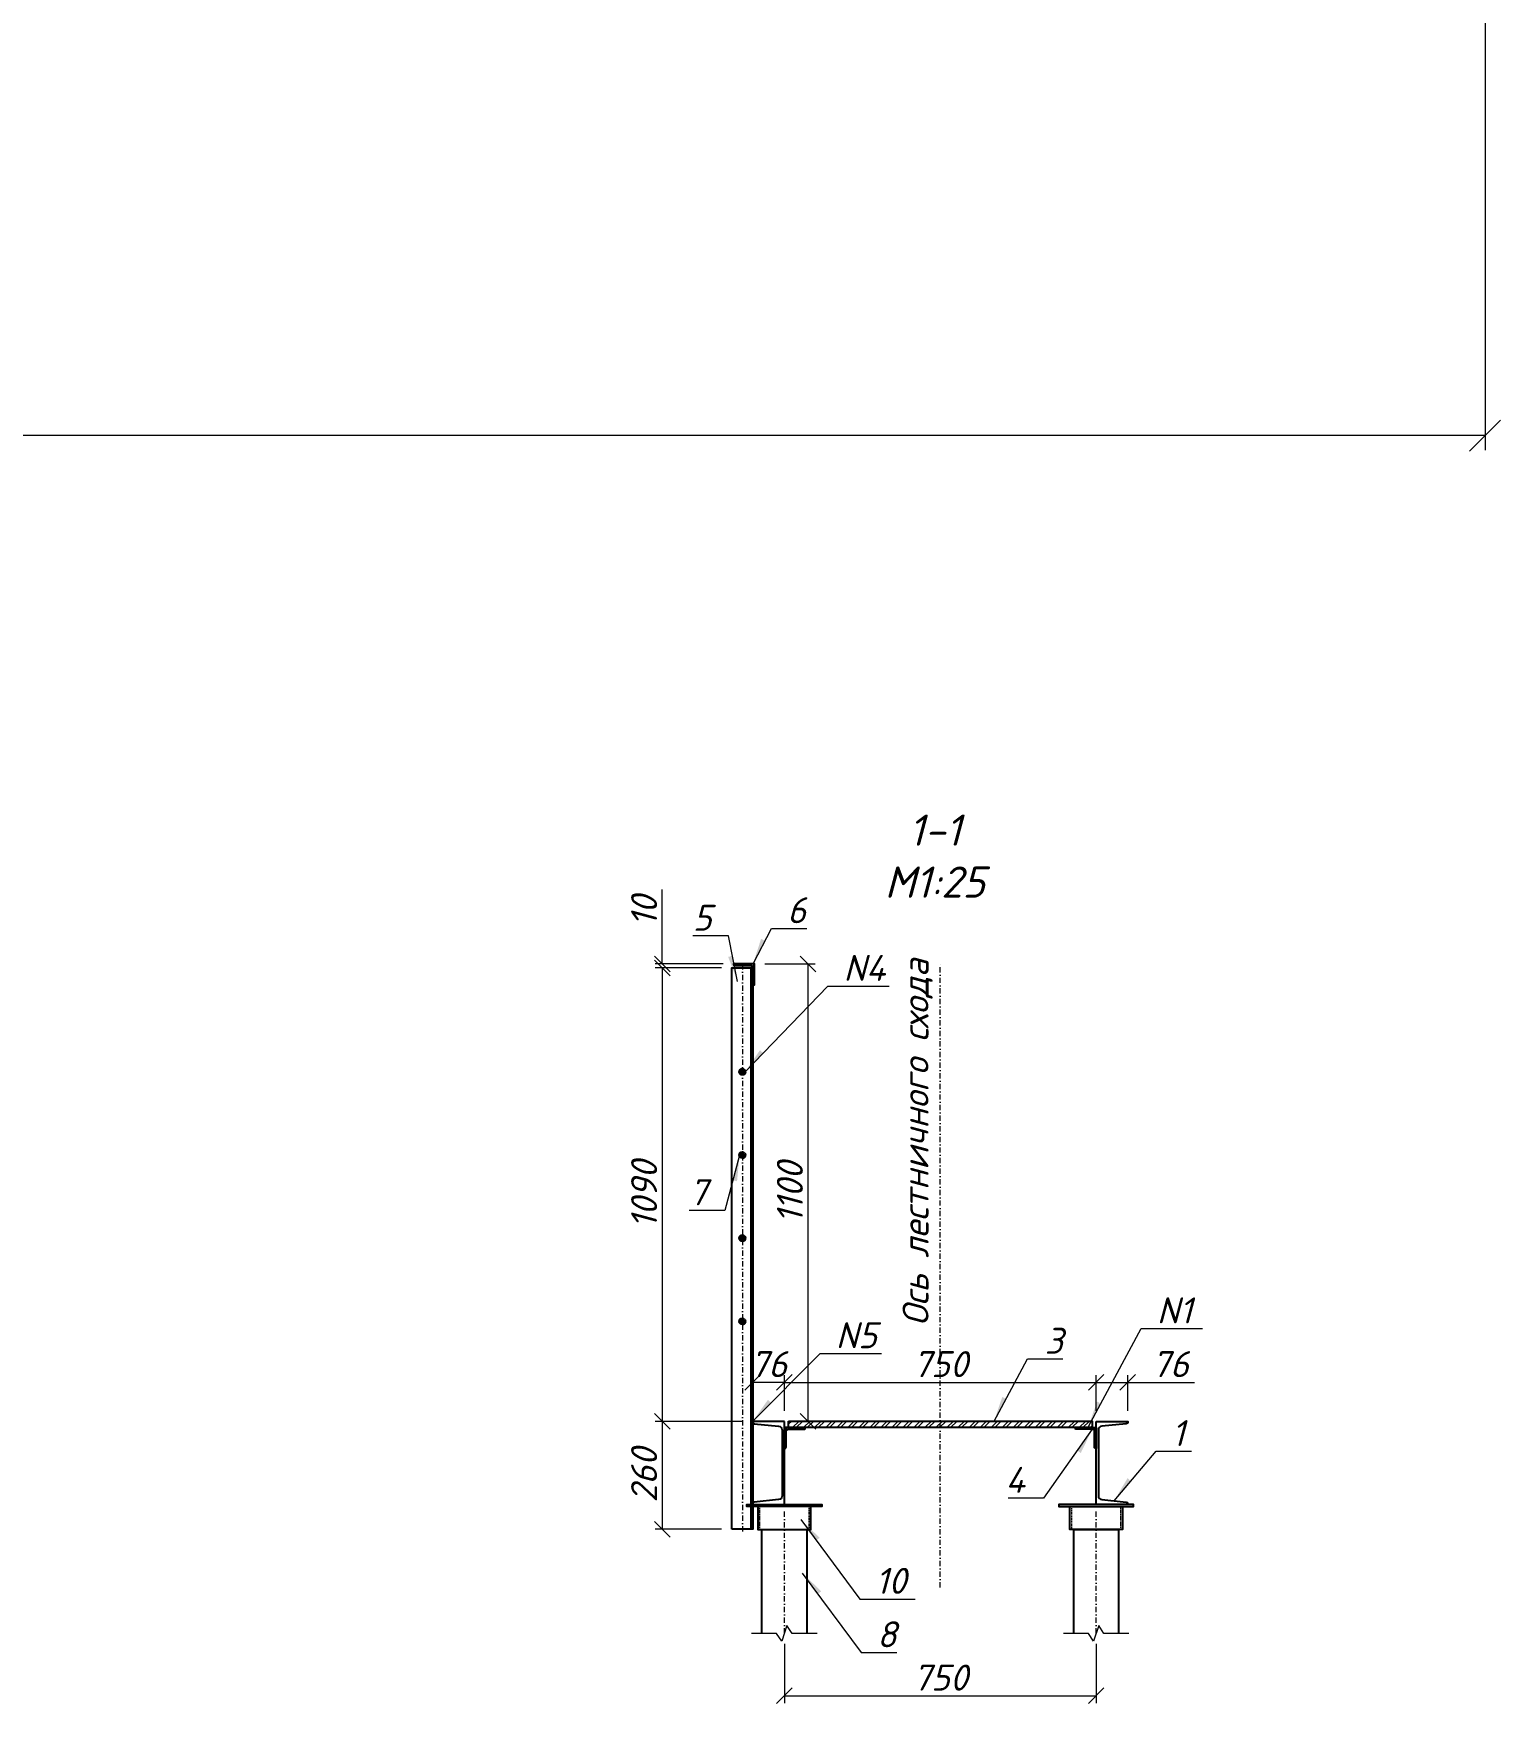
# Model space of a CAD drawing. Header units: millimetres. Extents: x 13217 to 56708, y 1467 to 81254.
# Drawn here: x 23198 to 26727, y 57064 to 61081 of the extents above; entities that cross this region are included whole.
import ezdxf
from ezdxf import colors
from ezdxf.entities.mleader import LeaderData, LeaderLine
from ezdxf.math import Vec2, Vec3

# ---------------------------------------------------------------- set-up
doc = ezdxf.new("R2010")
doc.units = ezdxf.units.MM
doc.linetypes.add('DASHDOT', pattern=[25.4, 12.7, -6.35, 0, -6.35])
doc.linetypes.add('DASHED', pattern=[19.05, 12.7, -6.35])
doc.layers.get('Defpoints').update_dxf_attribs({"color": 6})
for name, color, linetype, lineweight in [('$Выноски', 5, 'Continuous', 13), ('$Оси', 1, 'DASHDOT', 13), ('$Пунктир', 3, 'DASHED', 13), ('$Размеры', 5, 'Continuous', 13), ('$Слои конструкции', 7, 'Continuous', 35), ('$Тонкие', 8, 'Continuous', 13)]:
    doc.layers.add(name, color=color, linetype=linetype, lineweight=lineweight)
doc.styles.add('@ТРАНСПРОЕКТ', font='isocpeur.ttf', dxfattribs={"oblique": 15})
doc.dimstyles.new('@TN  1-25', dxfattribs={"dimscale": 25, "dimtxt": 2.5, "dimasz": 1.5, "dimexe": 0.7, "dimexo": 1, "dimgap": 0.5, "dimtad": 1, "dimdec": 0, "dimzin": 0, "dimdsep": 46, "dimtxsty": '@ТРАНСПРОЕКТ', "dimblk": 'OBLIQUE', "dimcen": 0, "dimclrd": 256, "dimclre": 256, "dimclrt": 256, "dimaunit": 1, "dimadec": 3, "dimazin": 0, "dimtfac": 1, "dimtdec": 0, "dimtofl": 0, "dimtmove": 0, "dimatfit": 3, "dimfxl": 1, "dimtolj": 1, "dimtzin": 0, "dimlwd": 13, "dimlwe": 13, "dimarcsym": 0})
doc.dimstyles.new('@TN  1-50', dxfattribs={"dimscale": 50, "dimtxt": 2.5, "dimasz": 1.5, "dimexe": 0.7, "dimexo": 1, "dimgap": 0.5, "dimtad": 1, "dimdec": 0, "dimzin": 0, "dimdsep": 46, "dimtxsty": '@ТРАНСПРОЕКТ', "dimblk": 'OBLIQUE', "dimcen": 0, "dimclrd": 256, "dimclre": 256, "dimclrt": 256, "dimaunit": 1, "dimadec": 3, "dimazin": 0, "dimtfac": 1, "dimtdec": 0, "dimtofl": 0, "dimtmove": 0, "dimatfit": 3, "dimfxl": 1, "dimtolj": 1, "dimtzin": 0, "dimlwd": 13, "dimlwe": 13, "dimarcsym": 0})

# ---------------------------------------------------------------- blocks, each defined once
blk = doc.blocks.new('_Oblique')
at = {"color": 0, "linetype": 'ByBlock', "lineweight": -2}
blk.add_line((-0.5, -0.5), (0.5, 0.5), dxfattribs=at)
blk = doc.blocks.new('*D66')
at = {"layer": '$Размеры', "linetype": 'Continuous', "lineweight": 13, "transparency": 16777216}
for p, q in [((26689.8, 64737.2), (26689.8, 60078.4)), ((19173.4, 60337.4), (19173.4, 60078.4)), ((26689.8, 60113.4), (19173.4, 60113.4))]:
    blk.add_line(p, q, dxfattribs=at)
at = {"layer": 'Defpoints', "color": 0, "transparency": 16777216}
for p in [(26689.8, 64787.2), (19173.4, 60387.4), (19173.4, 60113.4)]:
    blk.add_point(p, dxfattribs=at)
at = {"layer": '$Размеры', "lineweight": 13, "transparency": 16777216, "xscale": 75, "yscale": 75, "zscale": 75, "rotation": 180}
blk.add_blockref('_Oblique', (19173.4, 60113.4), dxfattribs=at)
at = {"layer": '$Размеры', "lineweight": 13, "transparency": 16777216, "xscale": 75, "yscale": 75, "zscale": 75}
blk.add_blockref('_Oblique', (26689.8, 60113.4), dxfattribs=at)
at = {"layer": '$Размеры', "transparency": 16777216, "insert": (22931.6, 60200.9), "char_height": 125, "attachment_point": 5, "style": '@ТРАНСПРОЕКТ'}
blk.add_mtext('\\A1;7516', dxfattribs=at)
blk = doc.blocks.new('*D80')
at = {"layer": '$Размеры', "linetype": 'Continuous', "lineweight": 13, "transparency": 16777216}
for p, q in [((24853.6, 58833.3), (24693.6, 58833.3)), ((24711.1, 58833.3), (24711.1, 57742.8)), ((24903.6, 57742.8), (24693.6, 57742.8))]:
    blk.add_line(p, q, dxfattribs=at)
at = {"layer": 'Defpoints', "color": 0, "transparency": 16777216}
for p in [(24878.6, 58833.3), (24711.1, 57742.8), (24928.6, 57742.8)]:
    blk.add_point(p, dxfattribs=at)
at = {"layer": '$Размеры', "lineweight": 13, "transparency": 16777216, "xscale": 37.5, "yscale": 37.5, "zscale": 37.5}
for p, rotation in [((24711.1, 58833.3), 90), ((24711.1, 57742.8), 270)]:
    blk.add_blockref('_Oblique', p, dxfattribs=dict(at, rotation=rotation))
at = {"layer": '$Размеры', "transparency": 16777216, "insert": (24667.3, 58288), "char_height": 62.5, "attachment_point": 5, "rotation": 90, "style": '@ТРАНСПРОЕКТ'}
blk.add_mtext('\\A1;1090', dxfattribs=at)
blk = doc.blocks.new('*D81')
at = {"layer": '$Размеры', "linetype": 'Continuous', "lineweight": 13, "transparency": 16777216}
for p, q in [((24711.1, 58842.8), (24711.1, 59022)), ((24857.6, 58842.8), (24693.6, 58842.8)), ((24853.6, 58833.3), (24693.6, 58833.3)), ((24711.1, 58833.3), (24711.1, 58795.8))]:
    blk.add_line(p, q, dxfattribs=at)
at = {"layer": 'Defpoints', "color": 0, "transparency": 16777216}
for p in [(24711.1, 58842.8), (24878.6, 58833.3), (24882.6, 58842.8)]:
    blk.add_point(p, dxfattribs=at)
at = {"layer": '$Размеры', "lineweight": 13, "transparency": 16777216, "xscale": 37.5, "yscale": 37.5, "zscale": 37.5}
for p, rotation in [((24711.1, 58842.8), 270), ((24711.1, 58833.3), 90)]:
    blk.add_blockref('_Oblique', p, dxfattribs=dict(at, rotation=rotation))
at = {"layer": '$Размеры', "transparency": 16777216, "insert": (24667.3, 58969.9), "char_height": 62.5, "attachment_point": 5, "rotation": 90, "style": '@ТРАНСПРОЕКТ'}
blk.add_mtext('\\A1;10', dxfattribs=at)
blk = doc.blocks.new('*D82')
at = {"layer": '$Размеры', "linetype": 'Continuous', "lineweight": 13, "transparency": 16777216}
for p, q in [((24903.6, 57742.8), (24693.6, 57742.8)), ((24711.1, 57742.8), (24711.1, 57483.3)), ((24853.6, 57483.3), (24693.6, 57483.3))]:
    blk.add_line(p, q, dxfattribs=at)
at = {"layer": 'Defpoints', "color": 0, "transparency": 16777216}
for p in [(24928.6, 57742.8), (24711.1, 57483.3), (24878.6, 57483.3)]:
    blk.add_point(p, dxfattribs=at)
at = {"layer": '$Размеры', "lineweight": 13, "transparency": 16777216, "xscale": 37.5, "yscale": 37.5, "zscale": 37.5}
for p, rotation in [((24711.1, 57742.8), 90), ((24711.1, 57483.3), 270)]:
    blk.add_blockref('_Oblique', p, dxfattribs=dict(at, rotation=rotation))
at = {"layer": '$Размеры', "transparency": 16777216, "insert": (24667.3, 57613), "char_height": 62.5, "attachment_point": 5, "rotation": 90, "style": '@ТРАНСПРОЕКТ'}
blk.add_mtext('\\A1;260', dxfattribs=at)
blk = doc.blocks.new('полустрелка')
blk.add_solid([(-250, 0), (0, 0), (-250, -42)])
blk = doc.blocks.new('*U10')
at = {"color": 0, "linetype": 'ByBlock', "lineweight": -2, "ltscale": 100}
blk.add_lwpolyline([(0, 0), (76, 0), (76, 1.8, 0.385314), (72.4, 5.8), (13.8, 11.7, -0.385314), (5.2, 21.1), (5.2, 178.9, -0.385314), (13.8, 188.3), (72.4, 194.2, 0.385314), (76, 198.2), (76, 200), (0, 200)], format="xyb", close=True, dxfattribs=at)
blk = doc.blocks.new('A$C5F204257')
at = {"layer": '$Пунктир', "ltscale": 0.2}
for p, q in [((-59, -60), (-59, -5)), ((59, -5), (59, -60))]:
    blk.add_line(p, q, dxfattribs=at)
at = {"linetype": 'Continuous', "ltscale": 5}
for points in [[(0, -5), (-90, -5), (-90, 0), (90, 0), (90, -5), (0, -5)], [(-63.5, -5), (-63.5, -60), (63.5, -60), (63.5, -5)]]:
    blk.add_lwpolyline(points, dxfattribs=at)
blk = doc.blocks.new('A$C314F61D9')
at = {"layer": '$Тонкие'}
h = blk.add_hatch(dxfattribs=at)
h.set_pattern_fill('ANSI31', color=256, scale=30)
h.set_pattern_definition([(45, (-2485024.33, -577221.0653), (-2.6516504294, 2.6516504294), [])])
h.paths.add_polyline_path([(50, 2.2, 0.414214), (48.2, 4), (9.5, 4, -0.414214), (4, 9.5), (4, 48.2, 0.414214), (2.2, 50), (0, 50), (0, 0), (50, 0)])
at = {"lineweight": -2}
blk.add_lwpolyline([(50, 2.2, 0.414214), (48.2, 4), (9.5, 4, -0.414214), (4, 9.5), (4, 48.2, 0.414214), (2.2, 50), (0, 50), (0, 0), (50, 0), (50, 2.2)], format="xyb", dxfattribs=at)
blk = doc.blocks.new('A$C54F508A0')
at = {"layer": '$Слои конструкции'}
h = blk.add_hatch(dxfattribs=at)
h.set_pattern_fill('ANSI31', color=0)
h.set_pattern_definition([(45, (-2580557.78539, -391345.3438), (-0.0883883476483, 0.0883883476483), [])])
edge = h.paths.add_edge_path()
edge.add_arc((0, 0), 6.75, 0, 360)
at = {"layer": '$Слои конструкции', "color": 0}
blk.add_circle((0, 0), 6.75, dxfattribs=at)
blk = doc.blocks.new('*D89')
at = {"layer": '$Размеры', "linetype": 'Continuous', "lineweight": 13, "transparency": 16777216}
for p, q in [((25004.6, 57767.8), (25004.6, 57854.1)), ((25754.6, 57767.8), (25754.6, 57854.1)), ((25004.6, 57836.6), (25754.6, 57836.6))]:
    blk.add_line(p, q, dxfattribs=at)
at = {"layer": 'Defpoints', "color": 0, "transparency": 16777216}
for p in [(25754.6, 57836.6), (25004.6, 57742.8), (25754.6, 57742.8)]:
    blk.add_point(p, dxfattribs=at)
at = {"layer": '$Размеры', "lineweight": 13, "transparency": 16777216, "xscale": 37.5, "yscale": 37.5, "zscale": 37.5, "rotation": 180}
blk.add_blockref('_Oblique', (25004.6, 57836.6), dxfattribs=at)
at = {"layer": '$Размеры', "lineweight": 13, "transparency": 16777216, "xscale": 37.5, "yscale": 37.5, "zscale": 37.5}
blk.add_blockref('_Oblique', (25754.6, 57836.6), dxfattribs=at)
at = {"layer": '$Размеры', "transparency": 16777216, "insert": (25379.6, 57880.4), "char_height": 62.5, "attachment_point": 5, "style": '@ТРАНСПРОЕКТ'}
blk.add_mtext('\\A1;750', dxfattribs=at)
blk = doc.blocks.new('*D90')
at = {"layer": '$Размеры', "linetype": 'Continuous', "lineweight": 13, "transparency": 16777216}
for p, q in [((24928.6, 57767.8), (24928.6, 57854.1)), ((25004.6, 57767.8), (25004.6, 57854.1)), ((25004.6, 57836.6), (24928.6, 57836.6))]:
    blk.add_line(p, q, dxfattribs=at)
at = {"layer": 'Defpoints', "color": 0, "transparency": 16777216}
for p in [(24928.6, 57836.6), (24928.6, 57742.8), (25004.6, 57742.8)]:
    blk.add_point(p, dxfattribs=at)
at = {"layer": '$Размеры', "lineweight": 13, "transparency": 16777216, "xscale": 37.5, "yscale": 37.5, "zscale": 37.5, "rotation": 180}
blk.add_blockref('_Oblique', (24928.6, 57836.6), dxfattribs=at)
at = {"layer": '$Размеры', "lineweight": 13, "transparency": 16777216, "xscale": 37.5, "yscale": 37.5, "zscale": 37.5}
blk.add_blockref('_Oblique', (25004.6, 57836.6), dxfattribs=at)
at = {"layer": '$Размеры', "transparency": 16777216, "insert": (24966.6, 57880.4), "char_height": 62.5, "attachment_point": 5, "style": '@ТРАНСПРОЕКТ'}
blk.add_mtext('\\A1;76', dxfattribs=at)
blk = doc.blocks.new('*D91')
at = {"layer": '$Размеры', "linetype": 'Continuous', "lineweight": 13, "transparency": 16777216}
for p, q in [((25754.6, 57767.8), (25754.6, 57854.1)), ((25830.6, 57767.8), (25830.6, 57854.1)), ((25754.6, 57836.6), (25830.6, 57836.6)), ((25830.6, 57836.6), (25991.1, 57836.6))]:
    blk.add_line(p, q, dxfattribs=at)
at = {"layer": 'Defpoints', "color": 0, "transparency": 16777216}
for p in [(25830.6, 57836.6), (25754.6, 57742.8), (25830.6, 57742.8)]:
    blk.add_point(p, dxfattribs=at)
at = {"layer": '$Размеры', "lineweight": 13, "transparency": 16777216, "xscale": 37.5, "yscale": 37.5, "zscale": 37.5, "rotation": 180}
blk.add_blockref('_Oblique', (25754.6, 57836.6), dxfattribs=at)
at = {"layer": '$Размеры', "lineweight": 13, "transparency": 16777216, "xscale": 37.5, "yscale": 37.5, "zscale": 37.5}
blk.add_blockref('_Oblique', (25830.6, 57836.6), dxfattribs=at)
at = {"layer": '$Размеры', "transparency": 16777216, "insert": (25932.7, 57880.4), "char_height": 62.5, "attachment_point": 5, "style": '@ТРАНСПРОЕКТ'}
blk.add_mtext('\\A1;76', dxfattribs=at)
blk = doc.blocks.new('*D92')
at = {"layer": '$Размеры', "linetype": 'Continuous', "lineweight": 13, "transparency": 16777216}
for p, q in [((25004.6, 57207.8), (25004.6, 57065.3)), ((25754.6, 57207.8), (25754.6, 57065.3)), ((25004.6, 57082.8), (25754.6, 57082.8))]:
    blk.add_line(p, q, dxfattribs=at)
at = {"layer": 'Defpoints', "color": 0, "transparency": 16777216}
for p in [(25004.6, 57232.8), (25754.6, 57232.8), (25754.6, 57082.8)]:
    blk.add_point(p, dxfattribs=at)
at = {"layer": '$Размеры', "lineweight": 13, "transparency": 16777216, "xscale": 37.5, "yscale": 37.5, "zscale": 37.5, "rotation": 180}
blk.add_blockref('_Oblique', (25004.6, 57082.8), dxfattribs=at)
at = {"layer": '$Размеры', "lineweight": 13, "transparency": 16777216, "xscale": 37.5, "yscale": 37.5, "zscale": 37.5}
blk.add_blockref('_Oblique', (25754.6, 57082.8), dxfattribs=at)
at = {"layer": '$Размеры', "transparency": 16777216, "insert": (25379.6, 57126.5), "char_height": 62.5, "attachment_point": 5, "style": '@ТРАНСПРОЕКТ'}
blk.add_mtext('\\A1;750', dxfattribs=at)
blk = doc.blocks.new('*D93')
at = {"layer": '$Размеры', "linetype": 'Continuous', "lineweight": 13, "transparency": 16777216}
for p, q in [((24957.6, 58842.8), (25079.1, 58842.8)), ((25061.6, 57742.8), (25061.6, 58842.8)), ((25029.6, 57742.8), (25079.1, 57742.8))]:
    blk.add_line(p, q, dxfattribs=at)
at = {"layer": 'Defpoints', "color": 0, "transparency": 16777216}
for p in [(24932.6, 58842.8), (25061.6, 58842.8), (25004.6, 57742.8)]:
    blk.add_point(p, dxfattribs=at)
at = {"layer": '$Размеры', "lineweight": 13, "transparency": 16777216, "xscale": 37.5, "yscale": 37.5, "zscale": 37.5}
for p, rotation in [((25061.6, 58842.8), 90), ((25061.6, 57742.8), 270)]:
    blk.add_blockref('_Oblique', p, dxfattribs=dict(at, rotation=rotation))
at = {"layer": '$Размеры', "transparency": 16777216, "insert": (25017.9, 58292.8), "char_height": 62.5, "attachment_point": 5, "rotation": 90, "style": '@ТРАНСПРОЕКТ'}
blk.add_mtext('\\A1;1100', dxfattribs=at)

msp = doc.modelspace()

# ---------------------------------------------------------------- hatches: boundary and pattern name
at = {"layer": '$Тонкие'}
h = msp.add_hatch(dxfattribs=at)
h.set_pattern_fill('ANSI32', color=256, scale=50)
h.set_pattern_definition([(45, (-2940271.667, -375719.463), (-13.25825215, 13.25825215), []), (45, (-2940262.828, -375719.463), (-13.25825215, 13.25825215), [])])
h.paths.add_polyline_path([(25014.6, 57743.3), (25014.6, 57727.8), (25744.6, 57727.8), (25744.6, 57743.3)])

# ---------------------------------------------------------------- linework, layer by layer
at = {"layer": '$Оси'}
for p, q in [((25004.6, 57232.8), (25004.6, 57529.8)), ((25754.6, 57232.8), (25754.6, 57529.8))]:
    msp.add_line(p, q, dxfattribs=at)
for points in [[(25379.6, 57343.5), (25379.6, 58843.5)], [(24903.6, 58842.2), (24903.6, 57472.2)]]:
    msp.add_lwpolyline(points, dxfattribs=at)
at = {"layer": '$Тонкие'}
for points in [[(25083.3, 57232.8), (25023.3, 57232.8), (25010.8, 57251.5), (24998.3, 57214), (24985.8, 57232.8), (24925.8, 57232.8)], [(25833.3, 57232.8), (25773.3, 57232.8), (25760.8, 57251.5), (25748.3, 57214), (25735.8, 57232.8), (25675.8, 57232.8)]]:
    msp.add_lwpolyline(points, dxfattribs=at)
at = {"linetype": 'Continuous', "ltscale": 5}
for points in [[(24878.6, 57483.3), (24878.6, 58833.3), (24928.6, 58833.3), (24928.6, 57483.3), (24878.6, 57483.3)], [(24924.6, 57483.3), (24924.6, 58833.3)], [(25014.6, 57743.3), (25744.6, 57743.3), (25744.6, 57727.8), (25014.6, 57727.8), (25014.6, 57743.3)]]:
    msp.add_lwpolyline(points, dxfattribs=at)
at = {"ltscale": 5}
for points in [[(24950.6, 57232.8), (24950.6, 57482.8), (25058.6, 57482.8), (25058.6, 57232.8)], [(25700.6, 57232.8), (25700.6, 57482.8), (25808.6, 57482.8), (25808.6, 57232.8)]]:
    msp.add_lwpolyline(points, dxfattribs=at)

# ---------------------------------------------------------------- block references
at = {"color": 7, "rotation": 180}
msp.add_blockref('A$C314F61D9', (24932.6, 58842.8), dxfattribs=at)
at = {"linetype": 'Continuous', "ltscale": 5}
for name, p in [('A$C54F508A0', (24903.6, 58583.3)), ('A$C54F508A0', (24903.6, 58383.3)), ('A$C54F508A0', (24903.6, 58183.3)), ('A$C54F508A0', (24903.6, 57983.3)), ('A$C5F204257', (25004.6, 57542.8))]:
    msp.add_blockref(name, p, dxfattribs=at)
for name, p, rotation in [('*U10', (25004.6, 57742.8), 180), ('A$C314F61D9', (25004.6, 57727.8), 270)]:
    msp.add_blockref(name, p, dxfattribs=dict(at, rotation=rotation))
at = {"color": 7, "xscale": -1, "rotation": 90}
msp.add_blockref('A$C314F61D9', (25754.6, 57727.8), dxfattribs=at)
at = {"linetype": 'Continuous', "ltscale": 5, "xscale": -1, "rotation": 180}
msp.add_blockref('*U10', (25754.6, 57742.8), dxfattribs=at)
at = {"linetype": 'Continuous', "ltscale": 5, "xscale": -1}
msp.add_blockref('A$C5F204257', (25754.6, 57542.8), dxfattribs=at)

# ---------------------------------------------------------------- texts
at = {"layer": '$Выноски', "insert": (25366.5, 59102.2), "char_height": 75, "attachment_point": 5, "style": '@ТРАНСПРОЕКТ'}
msp.add_mtext_dynamic_manual_height_columns('1-1\\PМ1:25', width=387.907, gutter_width=1250, heights=[0], dxfattribs=at)
at = {"layer": '$Размеры', "insert": (25325.2, 58413.5), "char_height": 62.5, "attachment_point": 5, "rotation": 90, "style": '@ТРАНСПРОЕКТ'}
msp.add_mtext_dynamic_manual_height_columns('Ось лестничного схода ', width=1022.717, gutter_width=1250, heights=[0], dxfattribs=at)

# ---------------------------------------------------------------- dimensions: what is measured, and where the dimension line sits
at = {"layer": '$Размеры'}
for base, p1, p2, dimstyle, picture, middle in [((19173.4, 60113.4), (26689.8, 64787.2), (19173.4, 60387.4), '@TN  1-50', '*D66', (22931.6, 60200.9)), ((25754.6, 57836.6), (25004.6, 57742.8), (25754.6, 57742.8), '@TN  1-25', '*D89', (25379.6, 57880.4)), ((25754.6, 57082.8), (25004.6, 57232.8), (25754.6, 57232.8), '@TN  1-25', '*D92', (25379.6, 57126.5))]:
    dim = msp.add_linear_dim(base=base, p1=p1, p2=p2, dimstyle=dimstyle, dxfattribs=at)
    dim.commit()
    dim.dimension.update_dxf_attribs({"geometry": picture, "text_midpoint": middle})
for base, p1, p2, picture, middle in [((24711.0745899, 58842.7624805), (24878.577822, 58833.2624805), (24882.577822, 58842.7624805), '*D81', (24667.3245899, 58969.8858928)), ((24711.0745899, 57742.7624805), (24878.577822, 58833.2624805), (24928.577822, 57742.7624805), '*D80', (24667.3245899, 58288.0124805)), ((25061.6, 58842.8), (25004.6, 57742.8), (24932.6, 58842.8), '*D93', (25017.9, 58292.8)), ((24711.0745899, 57483.2624805), (24928.577822, 57742.7624805), (24878.577822, 57483.2624805), '*D82', (24667.3245899, 57613.0124805))]:
    dim = msp.add_linear_dim(base=base, p1=p1, p2=p2, angle=90, dimstyle='@TN  1-25', dxfattribs=at)
    dim.commit()
    dim.dimension.update_dxf_attribs({"geometry": picture, "text_midpoint": middle})
dim = msp.add_linear_dim(base=(24928.6, 57836.6), p1=(25004.6, 57742.8), p2=(24928.6, 57742.8), dimstyle='@TN  1-25', dxfattribs=at)
dim.commit()
dim.dimension.update_dxf_attribs({"geometry": '*D90', "text_midpoint": (24966.6, 57836.6), "dimtype": 160})
dim = msp.add_linear_dim(base=(25830.6, 57836.6), p1=(25754.6, 57742.8), p2=(25830.6, 57742.8), angle=180, dimstyle='@TN  1-25', dxfattribs=at)
dim.commit()
dim.dimension.update_dxf_attribs({"geometry": '*D91', "text_midpoint": (25932.7, 57836.6), "dimtype": 160})

# ---------------------------------------------------------------- leaders
at = {"layer": '$Выноски'}
ml = msp.add_multileader_mtext('Standard', dxfattribs=at)
ml.set_content('5', color=256, style='@ТРАНСПРОЕКТ')
ml.set_leader_properties(color=256, linetype='Continuous', lineweight=15)
ml.set_arrow_properties(name='полустрелка')
ml.build(insert=Vec2(0, 0))
ml.multileader.update_dxf_attribs({"text_left_attachment_type": 6, "text_right_attachment_type": 6, "dogleg_length": 0.255, "arrow_head_size": 0.25, "scale": 25})
ctx = ml.context
ctx.base_point, ctx.scale, ctx.char_height, ctx.arrow_head_size, ctx.landing_gap_size, ctx.plane_origin = Vec3(24753, 58910), 25, 62.5, 0.25, 31.2, Vec3(25102.7, 59101.2)
ctx.left_attachment, ctx.right_attachment = 6, 6
notes = []
notes.append((ctx, [(1, (1, 1, 0), (24869.9, 58910), (-1, 0), 6.37, [(0, [(24892.2, 58800.6)], 0, [])])]))
ctx.mtext.insert, ctx.mtext.flow_direction = Vec3(24784.3, 58985), 5
ml = msp.add_multileader_mtext('Standard', dxfattribs=at)
ml.set_content('6', color=256, style='@ТРАНСПРОЕКТ')
ml.set_leader_properties(color=256, linetype='Continuous', lineweight=15)
ml.set_arrow_properties(name='полустрелка')
ml.build(insert=Vec2(0, 0))
ml.multileader.update_dxf_attribs({"text_left_attachment_type": 6, "text_right_attachment_type": 6, "dogleg_length": 0.255, "arrow_head_size": 0.25, "scale": 25})
ctx = ml.context
ctx.base_point, ctx.scale, ctx.char_height, ctx.arrow_head_size, ctx.landing_gap_size, ctx.plane_origin = Vec3(24980, 58928.3), 25, 62.5, 0.25, 31.2, Vec3(25234.6, 59162.4)
ctx.left_attachment, ctx.right_attachment = 6, 6
notes.append((ctx, [(0, (1, 1, 0), (24973.6, 58928.3), (1, 0), 6.37, [(0, [(24929.2, 58842.8)], 0, [])])]))
ctx.mtext.insert, ctx.mtext.flow_direction = Vec3(25011.3, 59003.3), 5
ml = msp.add_multileader_mtext('Standard', dxfattribs=at)
ml.set_content('N4', color=256, style='@ТРАНСПРОЕКТ')
ml.set_leader_properties(color=256, linetype='Continuous', lineweight=15)
ml.set_arrow_properties(name='полустрелка')
ml.build(insert=Vec2(0, 0))
ml.multileader.update_dxf_attribs({"text_left_attachment_type": 6, "text_right_attachment_type": 6, "dogleg_length": 1.25, "arrow_head_size": 0.25, "scale": 25})
ctx = ml.context
ctx.base_point, ctx.scale, ctx.char_height, ctx.arrow_head_size, ctx.landing_gap_size, ctx.plane_origin = Vec3(25115.5, 58789.5), 25, 62.5, 0.25, 31.2, Vec3(25290.1, 58635.5)
ctx.left_attachment, ctx.right_attachment = 6, 6
notes.append((ctx, [(1, (1, 1, 0), (25109.1, 58789.5), (1, 0), 6.37, [(0, [(24910.3, 58583.3)], 0, []), (1, [(24910.3, 58583.3)], 0, []), (2, [(24910.3, 58583.3)], 0, [])])]))
ctx.mtext.insert, ctx.mtext.flow_direction = Vec3(25146.8, 58864.5), 5
ml = msp.add_multileader_mtext('Standard', dxfattribs=at)
ml.set_content('7', color=256, style='@ТРАНСПРОЕКТ')
ml.set_leader_properties(color=256, linetype='Continuous', lineweight=15)
ml.set_arrow_properties(name='полустрелка')
ml.build(insert=Vec2(0, 0))
ml.multileader.update_dxf_attribs({"text_left_attachment_type": 6, "text_right_attachment_type": 6, "dogleg_length": 0.255, "arrow_head_size": 0.25, "scale": 25})
ctx = ml.context
ctx.base_point, ctx.scale, ctx.char_height, ctx.arrow_head_size, ctx.landing_gap_size, ctx.plane_origin = Vec3(24744.4, 58250), 25, 62.5, 0.25, 31.2, Vec3(25011.8, 58546.6)
ctx.left_attachment, ctx.right_attachment = 6, 6
notes.append((ctx, [(1, (1, 1, 0), (24861.3, 58250), (-1, 0), 6.37, [(0, [(24896.8, 58383.3)], 0, [])])]))
ctx.mtext.insert, ctx.mtext.flow_direction = Vec3(24775.6, 58325), 5
ml = msp.add_multileader_mtext('Standard', dxfattribs=at)
ml.set_content('N1', color=256, style='@ТРАНСПРОЕКТ')
ml.set_leader_properties(color=256, linetype='Continuous', lineweight=15)
ml.set_arrow_properties(name='полустрелка')
ml.build(insert=Vec2(0, 0))
ml.multileader.update_dxf_attribs({"text_left_attachment_type": 6, "text_right_attachment_type": 6, "dogleg_length": 1.25, "arrow_head_size": 0.25, "scale": 25})
ctx = ml.context
ctx.base_point, ctx.scale, ctx.char_height, ctx.arrow_head_size, ctx.landing_gap_size, ctx.plane_origin = Vec3(25869.3, 57965.8), 25, 62.5, 0.25, 31.2, Vec3(26039.8, 57917.3)
ctx.left_attachment, ctx.right_attachment = 6, 6
notes.append((ctx, [(1, (1, 1, 0), (25862.9, 57965.8), (1, 0), 6.37, [(0, [(25736.2, 57730.5)], 0, []), (1, [(25736.2, 57730.5)], 0, []), (2, [(25736.2, 57730.5)], 0, [])])]))
ctx.mtext.insert, ctx.mtext.flow_direction = Vec3(25900.5, 58040.8), 5
ml = msp.add_multileader_mtext('Standard', dxfattribs=at)
ml.set_content('N5', color=256, style='@ТРАНСПРОЕКТ')
ml.set_leader_properties(color=256, linetype='Continuous', lineweight=15)
ml.set_arrow_properties(name='полустрелка')
ml.build(insert=Vec2(0, 0))
ml.multileader.update_dxf_attribs({"text_left_attachment_type": 6, "text_right_attachment_type": 6, "dogleg_length": 1.25, "arrow_head_size": 0.25, "scale": 25})
ctx = ml.context
ctx.base_point, ctx.scale, ctx.char_height, ctx.arrow_head_size, ctx.landing_gap_size, ctx.plane_origin = Vec3(25096.9, 57906.1), 25, 62.5, 0.25, 31.2, Vec3(25311.1, 57795.6)
ctx.left_attachment, ctx.right_attachment = 6, 6
notes.append((ctx, [(1, (1, 1, 0), (25090.5, 57906.1), (1, 0), 6.37, [(0, [(24928.6, 57742.8)], 0, []), (1, [(24928.6, 57742.8)], 0, []), (2, [(24928.6, 57742.8)], 0, [])])]))
ctx.mtext.insert, ctx.mtext.flow_direction = Vec3(25128.1, 57981.1), 5
ml = msp.add_multileader_mtext('Standard', dxfattribs=at)
ml.set_content('3', color=256, style='@ТРАНСПРОЕКТ')
ml.set_leader_properties(color=256, linetype='Continuous', lineweight=15)
ml.set_arrow_properties(name='полустрелка')
ml.build(insert=Vec2(0, 0))
ml.multileader.update_dxf_attribs({"text_left_attachment_type": 6, "text_right_attachment_type": 6, "dogleg_length": 0.255, "arrow_head_size": 0.25, "scale": 25})
ctx = ml.context
ctx.base_point, ctx.scale, ctx.char_height, ctx.arrow_head_size, ctx.landing_gap_size, ctx.plane_origin = Vec3(25595.5, 57892.8), 25, 62.5, 0.25, 31.2, Vec3(25719, 58041.9)
ctx.left_attachment, ctx.right_attachment, ctx.text_align_type = 6, 6, 2
notes.append((ctx, [(0, (1, 1, 0), (25589.1, 57892.8), (1, 0), 6.37, [(0, [(25508.6, 57741.3)], 0, [])])]))
ctx.mtext.insert, ctx.mtext.alignment, ctx.mtext.flow_direction = Vec3(25674.7, 57967.8), 3, 5
ml = msp.add_multileader_mtext('Standard', dxfattribs=at)
ml.set_content('4', color=256, style='@ТРАНСПРОЕКТ')
ml.set_leader_properties(color=256, linetype='Continuous', lineweight=15)
ml.set_arrow_properties(name='полустрелка')
ml.build(insert=Vec2(0, 0))
ml.multileader.update_dxf_attribs({"text_left_attachment_type": 6, "text_right_attachment_type": 6, "dogleg_length": 0.255, "arrow_head_size": 0.25, "scale": 25})
ctx = ml.context
ctx.base_point, ctx.scale, ctx.char_height, ctx.arrow_head_size, ctx.landing_gap_size, ctx.plane_origin = Vec3(25505, 57558.4), 25, 62.5, 0.25, 31.2, Vec3(25638.6, 57607.6)
ctx.left_attachment, ctx.right_attachment = 6, 6
notes.append((ctx, [(1, (1, 1, 0), (25628.1, 57558.4), (-1, 0), 6.37, [(0, [(25745.1, 57723.8)], 0, [])])]))
ctx.mtext.insert, ctx.mtext.flow_direction = Vec3(25536.2, 57633.4), 5
ml = msp.add_multileader_mtext('Standard', dxfattribs=at)
ml.set_content('1', color=256, style='@ТРАНСПРОЕКТ')
ml.set_leader_properties(color=256, linetype='Continuous', lineweight=15)
ml.set_arrow_properties(name='полустрелка')
ml.build(insert=Vec2(0, 0))
ml.multileader.update_dxf_attribs({"text_left_attachment_type": 6, "text_right_attachment_type": 6, "dogleg_length": 0.255, "arrow_head_size": 0.25, "scale": 25})
ctx = ml.context
ctx.base_point, ctx.scale, ctx.char_height, ctx.arrow_head_size, ctx.landing_gap_size, ctx.plane_origin = Vec3(25904.8, 57670.9), 25, 62.5, 0.25, 31.2, Vec3(26019.3, 57720.1)
ctx.left_attachment, ctx.right_attachment = 6, 6
notes.append((ctx, [(0, (1, 1, 0), (25898.5, 57670.9), (1, 0), 6.37, [(0, [(25797.7, 57551.5)], 0, [])])]))
ctx.mtext.insert, ctx.mtext.flow_direction = Vec3(25936.1, 57745.9), 5
ml = msp.add_multileader_mtext('Standard', dxfattribs=at)
ml.set_content('10', color=256, style='@ТРАНСПРОЕКТ')
ml.set_leader_properties(color=256, linetype='Continuous', lineweight=15)
ml.set_arrow_properties(name='полустрелка')
ml.build(insert=Vec2(0, 0))
ml.multileader.update_dxf_attribs({"text_left_attachment_type": 6, "text_right_attachment_type": 6, "dogleg_length": 0.255, "arrow_head_size": 0.25, "scale": 25})
ctx = ml.context
ctx.base_point, ctx.scale, ctx.char_height, ctx.arrow_head_size, ctx.landing_gap_size, ctx.plane_origin = Vec3(25192.2, 57315.5), 25, 62.5, 0.25, 31.2, Vec3(25483.7, 57635.3)
ctx.left_attachment, ctx.right_attachment = 6, 6
notes.append((ctx, [(0, (1, 1, 0), (25185.9, 57315.5), (1, 0), 6.37, [(0, [(25043.9, 57506.6)], 0, [])])]))
ctx.mtext.insert, ctx.mtext.flow_direction = Vec3(25223.5, 57390.5), 5
ml = msp.add_multileader_mtext('Standard', dxfattribs=at)
ml.set_content('8', color=256, style='@ТРАНСПРОЕКТ')
ml.set_leader_properties(color=256, linetype='Continuous', lineweight=15)
ml.set_arrow_properties(name='полустрелка')
ml.build(insert=Vec2(0, 0))
ml.multileader.update_dxf_attribs({"text_left_attachment_type": 6, "text_right_attachment_type": 6, "dogleg_length": 0.255, "arrow_head_size": 0.25, "scale": 25})
ctx = ml.context
ctx.base_point, ctx.scale, ctx.char_height, ctx.arrow_head_size, ctx.landing_gap_size, ctx.plane_origin = Vec3(25196.1, 57186.9), 25, 62.5, 0.25, 31.2, Vec3(25487.6, 57506.7)
ctx.left_attachment, ctx.right_attachment = 6, 6
notes.append((ctx, [(0, (1, 1, 0), (25189.7, 57186.9), (1, 0), 6.37, [(0, [(25047.7, 57378)], 0, [])])]))
ctx.mtext.insert, ctx.mtext.flow_direction = Vec3(25227.4, 57261.9), 5
for ctx, leaders in notes:
    for number, flags, end, landing, length, lines in leaders:
        leader = LeaderData()
        leader.index, (leader.has_last_leader_line, leader.has_dogleg_vector, leader.attachment_direction) = number, flags
        leader.last_leader_point, leader.dogleg_vector, leader.dogleg_length = Vec3(end), Vec3(landing), length
        for number, points, colour, breaks in lines:
            line = LeaderLine()
            line.index, line.vertices, line.color, line.breaks = number, Vec3.list(points), colors.encode_raw_color(colour), breaks
            leader.lines.append(line)
        ctx.leaders.append(leader)

doc.saveas('drawing.dxf')
